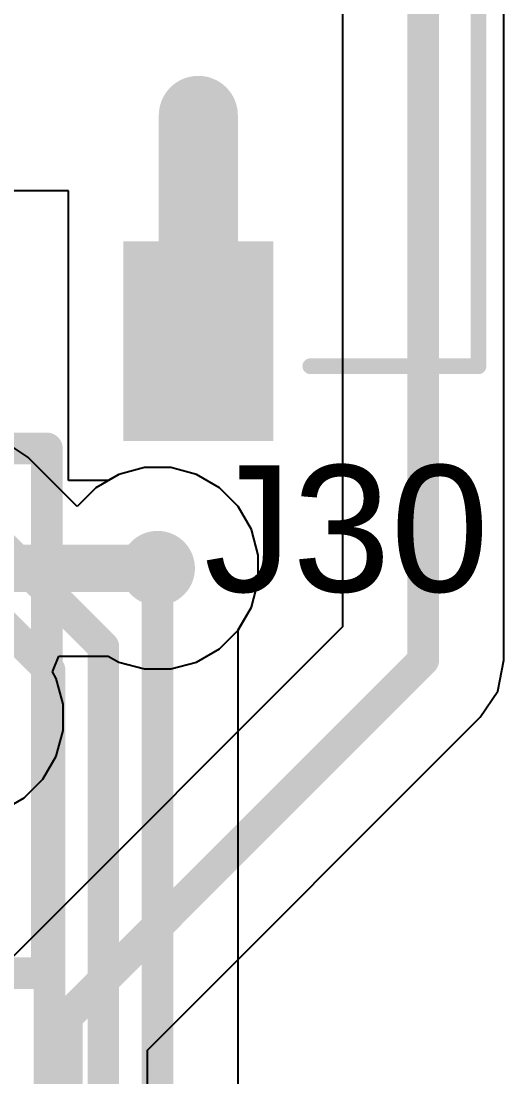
# Model space of a CAD drawing. Header units: millimetres. Extents: x -3 to 5437, y -3 to 5435.
# Drawn here: x 108.38 to 112.26, y 99.27 to 107.74 of the extents above; entities that cross this region are included whole.
import ezdxf

# ---------------------------------------------------------------- set-up
doc = ezdxf.new("R2010")
doc.units = ezdxf.units.MM
for name, color, linetype in [('BottomLayer', 5, 'Continuous'), ('TopLayer', 1, 'Continuous'), ('TopOverlay', 2, 'Continuous'), ('TopPaste', 8, 'Continuous'), ('TopSolder', 216, 'Continuous'), ('ViaHoleLayer', 16, 'Continuous')]:
    doc.layers.add(name, color=color, linetype=linetype)
doc.styles.add('Arial', font='', dxfattribs={"height": 0.2})
doc.styles.get('Arial').set_extended_font_data('Arial')

# ---------------------------------------------------------------- blocks, each defined once
blk = doc.blocks.new('DM3BT_DSF_PEJS_62')
at = {"layer": 'TopLayer'}
blk.add_hatch(color=1, dxfattribs=at).paths.add_polyline_path([(-5.24999839, 8.15000021), (-4.24999785, 8.15000021), (-4.24999785, 6.75000047), (-5.24999839, 6.75000047)])
at = {"layer": 'TopPaste'}
blk.add_hatch(color=8, dxfattribs=at).paths.add_polyline_path([(-5.24999839, 8.15000021), (-4.24999785, 8.15000021), (-4.24999785, 6.75000047), (-5.24999839, 6.75000047)])
at = {"layer": 'TopSolder'}
blk.add_hatch(color=216, dxfattribs=at).paths.add_polyline_path([(-5.351598389999999, 8.25160021), (-4.148397849999999, 8.25160021), (-4.148397849999999, 6.648400469999999), (-5.351598389999999, 6.648400469999999)])
at = {"layer": 'TopOverlay', "const_width": 0.127}
for points in [[(-6.9999987, 7.649999939999999), (-6.9999987, -6.200000299999999)], [(-5.649998859999999, 7.649999939999999), (-6.9999987, 7.649999939999999)]]:
    blk.add_lwpolyline(points, dxfattribs=at)
at = {"layer": 'TopOverlay', "const_width": 0.0635}
for points in [[(-7.0317487, 7.649999939999999, 1), (-6.968248699999999, 7.649999939999999, 1)], [(-7.0317487, 7.649999939999999, 1), (-6.968248699999999, 7.649999939999999, 1)], [(-5.68174886, 7.649999939999999, 1), (-5.61824886, 7.649999939999999, 1)]]:
    blk.add_lwpolyline(points, format="xyb", close=True, dxfattribs=at)

msp = doc.modelspace()

# ---------------------------------------------------------------- hatches: boundary and pattern name
at = {"layer": 'BottomLayer'}
h = msp.add_hatch(color=5, dxfattribs=at)
edge = h.paths.add_edge_path()
edge.add_arc((109.80103516, 106.98785562), 0.2999994, 0, 360)
h = msp.add_hatch(color=5, dxfattribs=at)
edge = h.paths.add_edge_path()
edge.add_arc((109.474, 103.3526), 0.2999994, 0, 360)
at = {"layer": 'TopLayer'}
h = msp.add_hatch(color=1, dxfattribs=at)
edge = h.paths.add_edge_path()
edge.add_arc((109.80103516, 106.98785562), 0.2999994, 0, 360)
h = msp.add_hatch(color=1, dxfattribs=at)
edge = h.paths.add_edge_path()
edge.add_arc((109.474, 103.3526), 0.2999994, 0, 360)
at = {"layer": 'ViaHoleLayer'}
h = msp.add_hatch(color=16, dxfattribs=at)
edge = h.paths.add_edge_path()
edge.add_arc((109.80103516, 106.98785562), 0.1499997, 0, 360)
h = msp.add_hatch(color=16, dxfattribs=at)
edge = h.paths.add_edge_path()
edge.add_arc((109.474, 103.3526), 0.1499997, 0, 360)

# ---------------------------------------------------------------- linework, layer by layer
at = {"layer": 'BottomLayer'}
for p, q in [((108.43298608, 104.24308336), (108.22294078, 104.38343106)), ((108.82735664, 103.8487128), (108.43298608, 104.24308336)), ((109.3676248, 104.1605994), (109.16212356, 104.10553474)), ((109.5803752, 104.1605994), (109.3676248, 104.1605994)), ((109.78587644, 104.10553474), (109.5803752, 104.1605994)), ((109.16212356, 104.10553474), (108.97787704, 103.99915954)), ((109.97012296, 103.99915954), (109.78587644, 104.10553474)), ((108.97787704, 103.99915954), (108.827443, 103.8487255)), ((110.12055954, 103.84872296), (109.97012296, 103.99915954)), ((108.827443, 103.8487255), (108.82735664, 103.8487128)), ((110.22693474, 103.66447644), (110.12055954, 103.84872296)), ((110.2819994, 103.4589752), (110.22693474, 103.66447644)), ((110.2819994, 103.2462248), (110.2819994, 103.4589752)), ((110.22693474, 103.04072356), (110.2819994, 103.2462248)), ((110.12144092, 102.85800358), (110.22693474, 103.04072356)), ((110.12144092, 92.88833086), (110.12144092, 102.85800358))]:
    msp.add_line(p, q, dxfattribs=at)
at = {"layer": 'BottomLayer', "const_width": 0.254}
for points in [[(107.97517648, 103.78527376), (109.03828078, 102.72216946)], [(109.474, 92.62015258), (109.474, 103.4542)], [(107.868847, 103.2715994), (108.60648078, 102.53396562)], [(109.03828078, 92.44521515999999), (109.03828078, 102.72216946)], [(108.60648078, 92.26635852), (108.60648078, 102.53396562)]]:
    msp.add_lwpolyline(points, dxfattribs=at)
at = {"layer": 'BottomLayer', "const_width": 0.127}
for points in [[(109.4105, 103.4542, 1), (109.5375, 103.4542, 1)], [(108.97478078, 102.72216946, 1), (109.10178078, 102.72216946, 1)], [(108.97478078, 102.72216946, 1), (109.10178078, 102.72216946, 1)], [(108.54298078, 102.53396562, 1), (108.66998078, 102.53396562, 1)], [(108.54298078, 102.53396562, 1), (108.66998078, 102.53396562, 1)]]:
    msp.add_lwpolyline(points, format="xyb", close=True, dxfattribs=at)
at = {"layer": 'TopLayer'}
for p, q in [((110.96015908, 110.46007118), (110.96015908, 102.88250442)), ((112.25504092, 102.61432614), (112.25504092, 110.1918929)), ((108.75903572, 106.38247202), (105.41160782, 106.38247202)), ((108.75903572, 104.05712742), (108.75903572, 106.38247202)), ((109.3676248, 104.1605994), (109.16212356, 104.10553474)), ((109.5803752, 104.1605994), (109.3676248, 104.1605994)), ((109.78587644, 104.10553474), (109.5803752, 104.1605994)), ((109.16212356, 104.10553474), (109.0782807, 104.05712742)), ((109.97012296, 103.99915954), (109.78587644, 104.10553474)), ((109.0782807, 104.05712742), (108.75903572, 104.05712742)), ((110.12055954, 103.84872296), (109.97012296, 103.99915954)), ((110.22693474, 103.66447644), (110.12055954, 103.84872296)), ((110.2819994, 103.4589752), (110.22693474, 103.66447644)), ((110.2819994, 103.2462248), (110.2819994, 103.4589752)), ((110.22693474, 103.04072356), (110.2819994, 103.2462248)), ((110.12055954, 102.85647704), (110.22693474, 103.04072356)), ((110.96015908, 102.88250442), (108.2870199, 100.20936524)), ((109.97012296, 102.70604046), (110.12055954, 102.85647704)), ((108.62928998, 102.52107258), (108.6808342, 102.64807258)), ((108.6808342, 102.64807258), (109.0782807, 102.64807258)), ((109.0782807, 102.64807258), (109.16212356, 102.59966526)), ((109.78587644, 102.59966526), (109.97012296, 102.70604046)), ((109.16212356, 102.59966526), (109.3676248, 102.5446006)), ((109.3676248, 102.5446006), (109.5803752, 102.5446006)), ((109.5803752, 102.5446006), (109.78587644, 102.59966526)), ((112.2057573, 102.36656184), (112.25504092, 102.61432614)), ((108.65993508, 102.4679942), (108.62928998, 102.52107258)), ((108.71499974, 102.26249296), (108.65993508, 102.4679942)), ((112.0654096, 102.15651654), (112.2057573, 102.36656184)), ((108.71499974, 102.04974256), (108.71499974, 102.26249296)), ((109.39227042, 99.48337735999999), (112.0654096, 102.15651654)), ((108.65993508, 101.84424132), (108.71499974, 102.04974256)), ((108.55355988, 101.6599948), (108.65993508, 101.84424132)), ((108.4031233, 101.50955822), (108.55355988, 101.6599948)), ((108.21887678, 101.40318302), (108.4031233, 101.50955822)), ((109.39227042, 92.29620351999999), (109.39227042, 99.48337735999999))]:
    msp.add_line(p, q, dxfattribs=at)
for points, const_width in [([(111.6076, 102.61432614), (111.6076, 110.46007118)], 0.254), ([(109.80103516, 105.18810814), (109.80103516, 106.98785562)], 0.635), ([(107.92249942, 103.3526), (109.474, 103.3526)], 0.3809999999999999), ([(108.7448295, 99.75155563999999), (111.6076, 102.61432614)], 0.254), ([(108.7448295, 92.02802524), (108.7448295, 99.75155563999999)], 0.254)]:
    msp.add_lwpolyline(points, dxfattribs=dict(at, const_width=const_width))
for points, const_width in [([(109.64228516, 106.98785562, 1), (109.95978516, 106.98785562, 1)], 0.3175), ([(109.64228516, 105.18810814, 1), (109.95978516, 105.18810814, 1)], 0.3175), ([(109.37875, 103.3526, 1), (109.56925, 103.3526, 1)], 0.1905), ([(111.5441, 102.61432614, 1), (111.6711, 102.61432614, 1)], 0.127), ([(111.5441, 102.61432614, 1), (111.6711, 102.61432614, 1)], 0.127), ([(108.6813295, 99.75155563999999, 1), (108.8083295, 99.75155563999999, 1)], 0.127), ([(108.6813295, 99.75155563999999, 1), (108.8083295, 99.75155563999999, 1)], 0.127)]:
    msp.add_lwpolyline(points, format="xyb", close=True, dxfattribs=dict(at, const_width=const_width))
at = {"layer": 'TopOverlay', "const_width": 0.254}
for points in [[(99.314, 104.31420336), (108.585, 104.31420336)], [(108.585, 100.1014), (108.585, 104.31420336)], [(99.314, 100.1014), (108.585, 100.1014)]]:
    msp.add_lwpolyline(points, dxfattribs=at)
at = {"layer": 'TopOverlay', "const_width": 0.127}
for points in [[(108.5215, 104.31420336, 1), (108.6485, 104.31420336, 1)], [(108.5215, 104.31420336, 1), (108.6485, 104.31420336, 1)], [(108.5215, 100.1014, 1), (108.6485, 100.1014, 1)], [(108.5215, 100.1014, 1), (108.6485, 100.1014, 1)]]:
    msp.add_lwpolyline(points, format="xyb", close=True, dxfattribs=at)

# ---------------------------------------------------------------- block references
at = {"rotation": 180}
msp.add_blockref('DM3BT_DSF_PEJS_62', (105.05103704, 112.62447376), dxfattribs=at)

# ---------------------------------------------------------------- texts
at = {"layer": 'TopOverlay', "style": 'Arial'}
msp.add_text('J30', height=1.016, dxfattribs=at).set_placement((109.84684152, 103.16398722))

doc.saveas('drawing.dxf')
